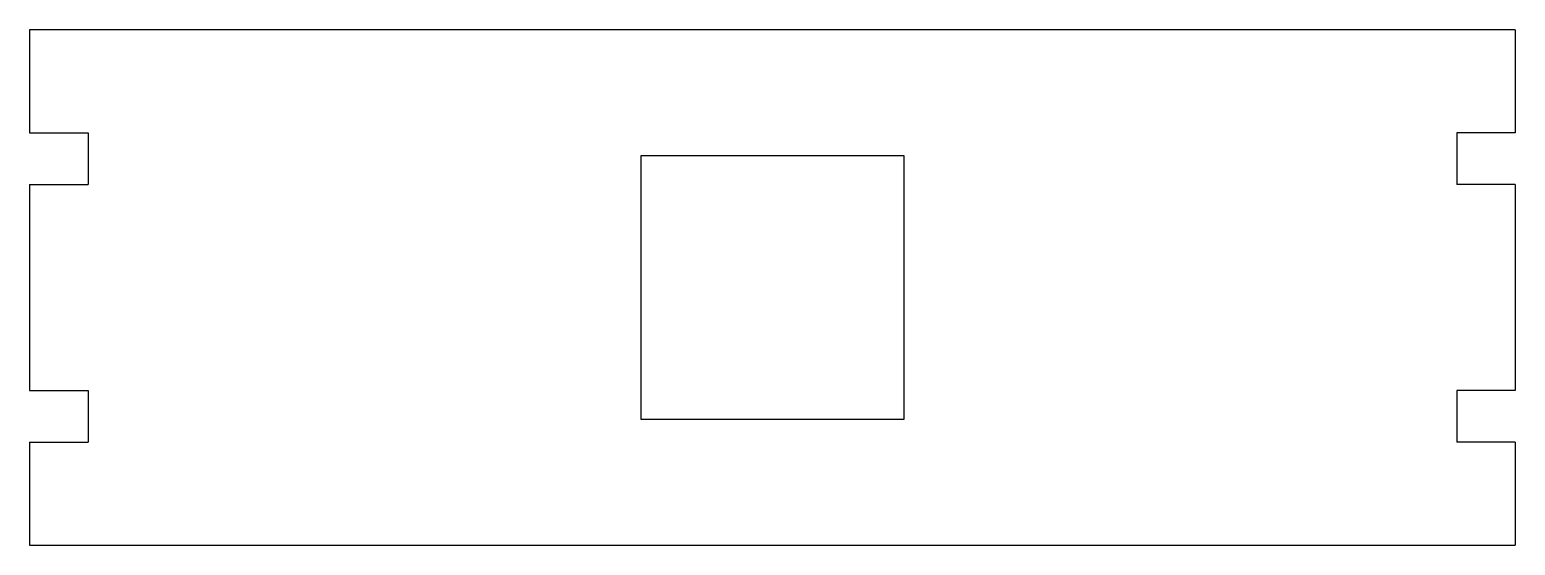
# Model space of a CAD drawing. Extents: x 128 to 230, y 237 to 272.
import ezdxf

# ---------------------------------------------------------------- set-up
doc = ezdxf.new("R2010")
doc.units = 0
doc.layers.get('0').update_dxf_attribs({"linetype": 'continuous'})

# ---------------------------------------------------------------- blocks, each defined once
blk = doc.blocks.new('BODY')
at = {"color": 0}
for p, q in [((229.77, 272.15), (128.17, 272.15)), ((128.17, 272.15), (128.17, 265.11)), ((229.77, 272.15), (229.77, 265.11)), ((128.17, 265.11), (132.17, 265.11)), ((132.17, 265.11), (132.17, 261.59)), ((229.77, 265.11), (225.77, 265.11)), ((225.77, 265.11), (225.77, 261.59)), ((187.97, 263.55), (169.97, 263.55)), ((169.97, 263.55), (169.97, 245.55)), ((187.97, 245.55), (187.97, 263.55)), ((128.17, 261.59), (132.17, 261.59)), ((128.17, 261.59), (128.17, 254.55)), ((229.77, 261.59), (225.77, 261.59)), ((229.77, 261.59), (229.77, 254.55)), ((128.17, 254.55), (128.17, 247.51)), ((229.77, 254.55), (229.77, 247.51)), ((128.17, 247.51), (132.17, 247.51)), ((132.17, 247.51), (132.17, 243.99)), ((229.77, 247.51), (225.77, 247.51)), ((225.77, 247.51), (225.77, 243.99)), ((169.97, 245.55), (187.97, 245.55)), ((128.17, 243.99), (132.17, 243.99)), ((128.17, 243.99), (128.17, 236.94)), ((229.77, 243.99), (225.77, 243.99)), ((229.77, 243.99), (229.77, 236.94)), ((128.17, 236.94), (229.77, 236.94))]:
    blk.add_line(p, q, dxfattribs=at)

msp = doc.modelspace()

# ---------------------------------------------------------------- block references
at = {"color": 0}
msp.add_blockref('BODY', (0, 0), dxfattribs=at)

doc.saveas('drawing.dxf')
